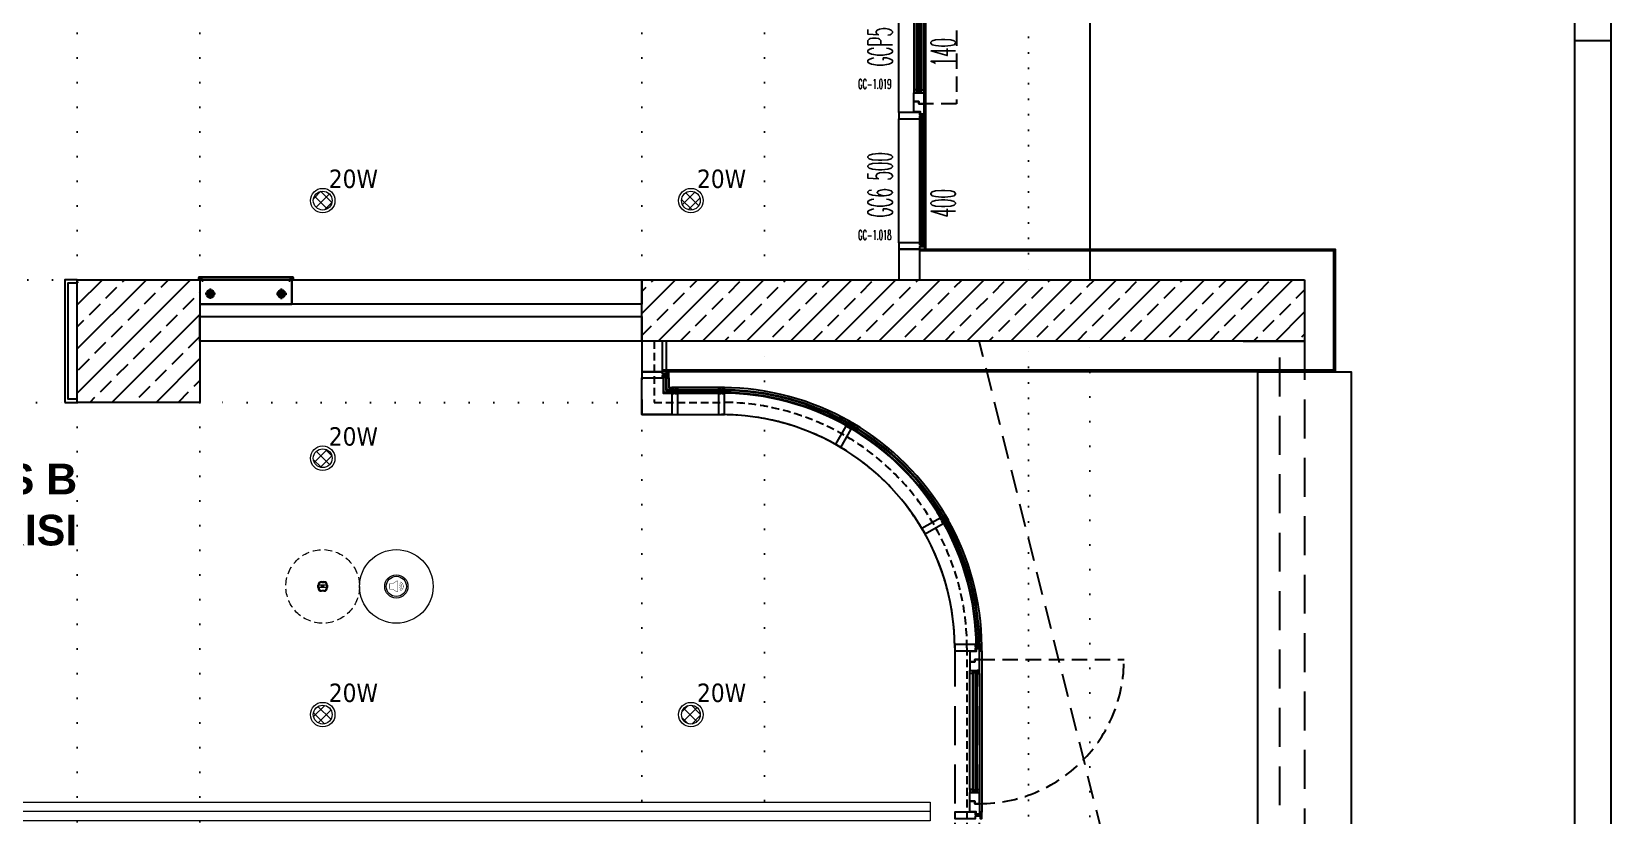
# Model space of a CAD drawing. Header units: centimetres. Extents: x 405564 to 502064, y 46284 to 60634.
# Drawn here: x 464713 to 465998, y 54096 to 54735 of the extents above; entities that cross this region are included whole.
import ezdxf
from ezdxf.xclip import XClip

# ---------------------------------------------------------------- set-up
doc = ezdxf.new("R2010")
doc.units = ezdxf.units.CM
doc.header["$XCLIPFRAME"] = 0
for name, pattern in [('( Hidden )', [0.375, 0.25, -0.125]), ('ACAD_ISO07W100', [3, 0, -3]), ('DOT', [0.25, 0, -0.25]), ('HIDDEN', [9.525, 6.35, -3.175])]:
    doc.linetypes.add(name, pattern=pattern)
doc.layers.get('0').update_dxf_attribs({"color": 8, "lineweight": 9})
doc.layers.add('0-KRCN-AYDINLATMA-130426', color=8, linetype='Continuous', lineweight=9)
doc.layers.add('0-KRCN-MİMARİ-220526', color=8, linetype='Continuous', lineweight=9)
for name, color, linetype in [('AS_DOS_TERAS_UST', 8, 'ACAD_ISO07W100'), ('AS_DUV_ALCIPAN_YANGINA-SUYA DAYANIMLI', 8, 'Continuous'), ('AS_DUV_CIMENTO ESASLI PANEL CEPHE KAPLAMASI', 8, 'Continuous'), ('AS_DUV_GAZBETON', 8, 'Continuous'), ('AS_GOR', 8, 'Continuous'), ('AS_GOR_UZAK2', 8, 'Continuous'), ('AS_KAPI_POZ', 8, 'Continuous'), ('AS_PRFL_ALU', 8, 'Continuous'), ('AS_PRFL_CAM', 8, 'Continuous'), ('AS_TA_BETONARME', 5, 'Continuous'), ('AS_TA_HIDDEN', 8, 'HIDDEN'), ('AS_TA_TARAMA', 8, 'Continuous'), ('AS_TEFR_MEK_YANGIN DOLAP TIP2 DEKORATIF', 8, 'Continuous'), ('AS_TES_SUZGEC', 171, 'Continuous'), ('AS_YAZI', 8, 'Continuous')]:
    doc.layers.add(name, color=color, linetype=linetype)
doc.styles.add('Kalin02', font='arialbd.ttf')
doc.styles.add('OLCU', font='romanstw.shx', dxfattribs={"width": 0.6})
doc.styles.add('TAHOMA', font='tahoma.ttf')
pattern_1 = [(225, (17560.68, -7819.299), (17.96051, -17.96051), []), (225, (17542.72, -7819.299), (17.96051, -17.96051), [12.7, -6.35])]

# ---------------------------------------------------------------- blocks, each defined once
blk = doc.blocks.new('ABB 6131-21-24-500')
at = {"layer": '0-KRCN-AYDINLATMA-130426'}
for p, q in [((-4, -1), (-4, 1)), ((3.2, 1), (-3.2, 1)), ((-3.2, -0.8), (-3.2, 0.8)), ((-1, 4), (1, 4)), ((-1, -0.9), (-1, 1)), ((-0.8, 3.2), (0.8, 3.2)), ((1, -0.9), (1, 1)), ((3.2, 0.8), (3.2, -0.8)), ((4, 1), (4, -1)), ((3.2, -0.9), (-3.2, -0.9)), ((1, -4), (-1, -4)), ((0.8, -3.2), (-0.8, -3.2))]:
    blk.add_line(p, q, dxfattribs=at)
at = {"layer": '0-KRCN-AYDINLATMA-130426', "linetype": 'HIDDEN'}
blk.add_circle((0, 0), 30, dxfattribs=at)
at = {"layer": '0-KRCN-AYDINLATMA-130426'}
for centre, radius in [((-0.5, 0), 0.0887), ((0, 0), 0.16), ((0.5, 0), 0.0887)]:
    blk.add_circle(centre, radius, dxfattribs=at)
for centre, radius, start, end in [((-1, 1), 3, 90, 180), ((-0.8, 0.8), 2.4, 90, 180), ((0.8, 0.8), 2.4, 0, 90), ((1, 1), 3, 0, 90), ((-1, -1), 3, 180, 270), ((-0.8, -0.8), 2.4, 180, 270), ((0.8, -0.8), 2.4, 270, 0), ((1, -1), 3, 270, 0)]:
    blk.add_arc(centre, radius, start, end, dxfattribs=at)
blk = doc.blocks.new('ASMA TAVA TİPİ HOPARLÖR')
at = {"layer": '0-KRCN-AYDINLATMA-130426', "const_width": 0.317}
blk.add_lwpolyline([(0.3, -4.4, 0.598176), (1.3, -3.9), (1.3, 3.9, 0.598176), (0.3, 4.4), (-2.7, 2.4, -0.147433), (-3, 2.3), (-5.1, 2.3, 0.414214), (-5.7, 1.7), (-5.7, -1.7, 0.414214), (-5.1, -2.3), (-3, -2.3, -0.147433), (-2.7, -2.4)], format="xyb", close=True, dxfattribs=at)
for points in [[(2.4, 1.3, -0.601398), (2.4, -1.3)], [(2.8, 2.5, -0.658812), (2.8, -2.5)], [(3.2, 3.7, -0.680488), (3.2, -3.7)]]:
    blk.add_lwpolyline(points, format="xyb", dxfattribs=at)
at = {"layer": '0-KRCN-AYDINLATMA-130426'}
blk.add_circle((0, 0), 30, dxfattribs=at)
at = {"layer": '0-KRCN-AYDINLATMA-130426', "ltscale": 0.1}
for radius in [9.5, 8.23]:
    blk.add_circle((0, 0), radius, dxfattribs=at)
blk = doc.blocks.new('20W SIVA ALTI LED DOWNLIGHT ARMATÜR')
at = {"layer": '0-KRCN-AYDINLATMA-130426'}
h = blk.add_hatch(dxfattribs=at)
h.set_pattern_fill('ANSI37', color=256, scale=2)
h.paths.add_polyline_path([(7.7, 0, 1), (-7.7, 0, 1)])
for radius in [10, 7.66]:
    blk.add_circle((0, 0), radius, dxfattribs=at)
at = {"layer": '0-KRCN-AYDINLATMA-130426', "insert": (5, 10), "char_height": 15, "attachment_point": 7, "style": 'TAHOMA'}
blk.add_mtext_dynamic_manual_height_columns('{\\fTahoma|b0|i0|c162|p34;20W}', width=15, gutter_width=12.5, heights=[0], dxfattribs=at)
blk = doc.blocks.new('G$C27E741DA')
at = {"layer": '0-KRCN-AYDINLATMA-130426'}
blk.add_line((27380.7, 6965), (24905.7, 6965), dxfattribs=at)
blk.add_lwpolyline([(24905.7, 6972.5), (27380.7, 6972.5), (27380.7, 6957.5), (24905.7, 6957.5)], close=True, dxfattribs=at)
for name, p in [('20W SIVA ALTI LED DOWNLIGHT ARMATÜR', (26885.7, 7463)), ('20W SIVA ALTI LED DOWNLIGHT ARMATÜR', (27185.7, 7463)), ('20W SIVA ALTI LED DOWNLIGHT ARMATÜR', (26885.7, 7253)), ('ABB 6131-21-24-500', (26885.7, 7148.5)), ('ASMA TAVA TİPİ HOPARLÖR', (26945.7, 7148.5)), ('20W SIVA ALTI LED DOWNLIGHT ARMATÜR', (26885.7, 7044)), ('20W SIVA ALTI LED DOWNLIGHT ARMATÜR', (27185.7, 7044))]:
    blk.add_blockref(name, p, dxfattribs=at)
blk = doc.blocks.new('OPK-site-surrounding-R01')
at = {"layer": 'AS_GOR'}
blk.add_lwpolyline([(22800, -4655), (22800, -2005), (22770, -2005), (22770, -4655)], close=True, dxfattribs=at)
blk.add_lwpolyline([(22770, -2055), (22800, -2055)], dxfattribs=at)
blk = doc.blocks.new('YANGIN DOLAP TIP2 75X100X20 PLAN')
blk.add_wipeout([(0, -22), (38.3, -22), (38.4, -22), (38.4, -21.9), (38.5, -21.9), (38.5, -21.8), (38.5, -20.2), (38.5, -20.1), (38.4, -20.1), (38.4, -20), (38.3, -20), (37.5, -20), (37.5, 0), (0, 0), (-37.5, 0), (-37.5, -20), (-38.3, -20), (-38.4, -20), (-38.4, -20.1), (-38.5, -20.1), (-38.5, -20.2), (-38.5, -21.8), (-38.5, -21.9), (-38.4, -21.9), (-38.4, -22), (-38.3, -22)])
for p, q in [((-24.8, -8.5), (-33.2, -8.5)), ((-29, -4.2), (-29, -12.8)), ((24.8, -8.5), (33.2, -8.5)), ((29, -4.3), (29, -12.8)), ((37.5, -20), (-37.5, -20))]:
    blk.add_line(p, q)
blk.add_lwpolyline([(37.5, 0), (-37.5, 0), (-37.5, -20), (-35.4, -20), (-35.4, -18.8), (-35.5, -18.8), (-35.5, -19.9), (-37.4, -19.9), (-37.4, -0.1), (37.4, -0.1), (37.4, -19.9), (35.5, -19.9), (35.5, -18.8), (35.4, -18.8), (35.4, -20), (37.5, -20)], close=True)
blk.add_lwpolyline([(-37.5, -20), (-38.3, -20, 0.414214), (-38.5, -20.2), (-38.5, -21.8, 0.414214), (-38.3, -22), (38.3, -22, 0.414214), (38.5, -21.8), (38.5, -20.2, 0.414214), (38.3, -20), (37.5, -20), (37.5, -20.1), (38.3, -20.1, -0.414214), (38.4, -20.2), (38.4, -21.8, -0.414214), (38.3, -21.9), (-38.3, -21.9, -0.414214), (-38.4, -21.8), (-38.4, -20.2, -0.414214), (-38.3, -20.1), (-37.5, -20.1)], format="xyb", close=True)
for centre, radius in [((-29, -8.5), 3.15), ((-29, -8.5), 1.85), ((29, -8.5), 3.15), ((29, -8.5), 1.85)]:
    blk.add_circle(centre, radius)
blk = doc.blocks.new('GC 500x442.5')
at = {"layer": 'AS_GOR_UZAK2'}
for points in [[(0, 368.8), (0, 470)], [(17, 368.8), (17, 470)], [(20.8, 368.8), (20.8, 470)], [(22, 368.8), (22, 470)], [(0, 363.8), (0, 252.5)], [(22, 363.8), (22, 252.5)], [(0, 136.2), (0, 247.5)], [(22, 136.2), (22, 247.5)], [(0, 30), (0, 131.2)], [(17, 30), (17, 131.2)], [(22, 30), (22, 131.2)]]:
    blk.add_lwpolyline(points, dxfattribs=at)
at = {"layer": 'AS_GOR_UZAK2', "linetype": '( Hidden )', "ltscale": 50}
for points in [[(20.3, 259.5), (47, 259.5), (47, 356.8), (20.3, 356.8)], [(20.3, 240.5), (47, 240.5), (47, 143.2), (20.3, 143.2)]]:
    blk.add_lwpolyline(points, dxfattribs=at)
at = {"layer": 'AS_PRFL_ALU'}
for points in [[(17, 475), (17, 500), (0, 500), (0, 475)], [(17, 472), (17, 470), (0, 470), (0, 475), (17, 475), (17, 473), (20.8, 473), (20.8, 475), (22, 475), (22, 470), (20.8, 470), (20.8, 472)], [(19.7, 471.3), (18.1, 471.3), (18.1, 470.4), (19.7, 470.4)], [(17, 365.8), (17, 363.8), (0, 363.8), (0, 368.8), (17, 368.8), (17, 366.8), (20.8, 366.8), (20.8, 368.8), (22, 368.8), (22, 363.8), (20.8, 363.8), (20.8, 365.8)], [(20.3, 365.2), (17.5, 365.2), (17.5, 363.2), (12.3, 363.2), (12.3, 354.8), (16.3, 354.8), (16.3, 356.8), (20.3, 356.8)], [(19.7, 367.4), (18.1, 367.4), (18.1, 368.3), (19.7, 368.3)], [(20.3, 356.8), (16.3, 356.8), (16.3, 354.8), (12.3, 354.8), (12.3, 347.8), (20.3, 347.8)], [(12.3, 347.8), (14.4, 347.8), (14.4, 345.2), (12.3, 345.2)], [(15.5, 347.2), (17.1, 347.2), (17.1, 345.6), (15.5, 345.6)], [(20.3, 347.8), (18.2, 347.8), (18.2, 345.2), (20.3, 345.2)], [(12.3, 268.5), (14.4, 268.5), (14.4, 271), (12.3, 271)], [(15.5, 269), (17.1, 269), (17.1, 270.6), (15.5, 270.6)], [(20.3, 268.5), (18.2, 268.5), (18.2, 271), (20.3, 271)], [(20.3, 259.5), (16.3, 259.5), (16.3, 261.5), (12.3, 261.5), (12.3, 268.5), (20.3, 268.5)], [(17, 249.5), (17, 247.5), (0, 247.5), (0, 252.5), (17, 252.5), (17, 250.5), (20.8, 250.5), (20.8, 252.5), (22, 252.5), (22, 247.5), (20.8, 247.5), (20.8, 249.5)], [(20.3, 240.5), (16.3, 240.5), (16.3, 238.5), (12.3, 238.5), (12.3, 231.5), (20.3, 231.5)], [(12.3, 231.5), (14.4, 231.5), (14.4, 229), (12.3, 229)], [(20.3, 231.5), (18.2, 231.5), (18.2, 229), (20.3, 229)], [(15.5, 231), (17.1, 231), (17.1, 229.4), (15.5, 229.4)], [(12.3, 152.2), (14.4, 152.2), (14.4, 154.8), (12.3, 154.8)], [(15.5, 152.8), (17.1, 152.8), (17.1, 154.4), (15.5, 154.4)], [(20.3, 152.2), (18.2, 152.2), (18.2, 154.8), (20.3, 154.8)], [(20.3, 143.2), (16.3, 143.2), (16.3, 145.2), (12.3, 145.2), (12.3, 152.2), (20.3, 152.2)], [(20.3, 134.8), (17.5, 134.8), (17.5, 136.8), (12.3, 136.8), (12.3, 145.2), (16.3, 145.2), (16.3, 143.2), (20.3, 143.2)], [(17, 134.2), (17, 136.2), (0, 136.2), (0, 131.2), (17, 131.2), (17, 133.2), (20.8, 133.2), (20.8, 131.2), (22, 131.2), (22, 136.2), (20.8, 136.2), (20.8, 134.2)], [(19.7, 132.6), (18.1, 132.6), (18.1, 131.7), (19.7, 131.7)], [(17, 28), (17, 30), (0, 30), (0, 25), (17, 25), (17, 27), (20.8, 27), (20.8, 25), (22, 25), (22, 30), (20.8, 30), (20.8, 28)], [(19.7, 28.7), (18.1, 28.7), (18.1, 29.6), (19.7, 29.6)], [(17, 0), (17, 25), (0, 25), (0, 0)]]:
    blk.add_lwpolyline(points, close=True, dxfattribs=at)
for points in [[(12.3, 271), (12.3, 345.2)], [(14.4, 345.2), (14.4, 271)], [(18.2, 271), (18.2, 345.2)], [(20.3, 345.2), (20.3, 271)], [(20.3, 252.5), (20.3, 251), (17.5, 251), (17.5, 253), (12.3, 253), (12.3, 261.5), (16.3, 261.5), (16.3, 259.5), (20.3, 259.5), (20.3, 252.5)], [(20.3, 247.5), (20.3, 249), (17.5, 249), (17.5, 247), (12.3, 247), (12.3, 238.5), (16.3, 238.5), (16.3, 240.5), (20.3, 240.5), (20.3, 247.5)], [(12.3, 229), (12.3, 154.8)], [(14.4, 154.8), (14.4, 229)], [(18.2, 229), (18.2, 154.8)], [(20.3, 154.8), (20.3, 229)]]:
    blk.add_lwpolyline(points, dxfattribs=at)
at = {"layer": 'AS_PRFL_CAM'}
for points in [[(18.1, 471.3), (18.1, 367.4), (17.5, 367.4), (17.5, 471.3)], [(20.3, 471.3), (20.3, 367.4), (19.7, 367.4), (19.7, 471.3)], [(14.9, 269), (15.5, 269), (15.5, 347.2), (14.9, 347.2)], [(17.1, 269), (17.7, 269), (17.7, 347.2), (17.1, 347.2)], [(14.9, 231), (15.5, 231), (15.5, 152.8), (14.9, 152.8)], [(17.1, 231), (17.7, 231), (17.7, 152.8), (17.1, 152.8)], [(18.1, 132.6), (18.1, 28.7), (17.5, 28.7), (17.5, 132.6)], [(20.3, 132.6), (20.3, 28.7), (19.7, 28.7), (19.7, 132.6)]]:
    blk.add_lwpolyline(points, close=True, dxfattribs=at)
at = {"layer": 'AS_KAPI_POZ', "char_height": 20, "attachment_point": 7, "rotation": 90, "style": 'OLCU'}
for s, insert, width in [('{\\Fromanstw|c162;\\W0.45;GCP5 116.3}', (-5.3, 314), 112.709), ('{\\Fromanstw|c162;\\W0.45;140}', (46.1, 314), 99.065), ('{\\Fromanstw|c162;\\W0.45;GCP5 116.3}', (-5.3, 173.8), 112.709), ('{\\Fromanstw|c162;\\W0.45;140}', (46.1, 173.8), 99.065), ('{\\Fromanstw|c162;\\W0.45;GC6 500}', (-5.3, 50.7), 99.065), ('{\\Fromanstw|c162;\\W0.45;400}', (46.1, 50.7), 99.065)]:
    blk.add_mtext(s, dxfattribs=dict(at, insert=insert, width=width))
at = {"layer": 'AS_KAPI_POZ', "char_height": 8, "width": 99.065, "attachment_point": 3, "style": 'OLCU'}
for s, insert in [('{\\Fromanstw|c162;\\W0.45;GC-1.020}', (-6.1, 303.7)), ('{\\Fromanstw|c162;\\W0.45;GC-1.019}', (-6.1, 163.5)), ('{\\Fromanstw|c162;\\W0.45;GC-1.018}', (-6.1, 40.4))]:
    blk.add_mtext(s, dxfattribs=dict(at, insert=insert))
blk = doc.blocks.new('A$C6A10300A')
at = {"layer": 'AS_TA_TARAMA'}
h = blk.add_hatch(dxfattribs=at)
h.set_pattern_fill('ANSI33', color=256, scale=4, angle=180)
h.set_pattern_definition(pattern_1)
h.paths.add_polyline_path([(27685.68, -6101.45), (27685.68, -6151.45), (27145.68, -6151.45), (27145.68, -6101.45)])
at = {"layer": 'AS_DOS_TERAS_UST', "linetype": 'DOT', "ltscale": 80}
for p, q in [((26685.68, -6101.45), (26685.68, -5601.45)), ((27145.68, -6101.45), (27145.68, -5601.45)), ((27245.68, -6101.45), (27245.68, -5601.45)), ((26685.68, -6101.45), (26310.68, -6101.45)), ((27245.68, -6626.45), (27245.68, -6151.45)), ((27510.68, -7101.45), (27510.68, -6151.45)), ((26310.68, -6201.45), (26685.68, -6201.45)), ((26685.68, -6201.45), (26685.68, -6626.45)), ((27145.68, -6201.45), (26785.68, -6201.45)), ((26785.68, -6201.45), (26785.68, -6626.45)), ((27145.68, -6626.45), (27145.68, -6201.45))]:
    blk.add_line(p, q, dxfattribs=at)
at = {"layer": 'AS_DOS_TERAS_UST', "linetype": 'DOT', "ltscale": 50}
for points in [[(27460.68, -5601.45), (27460.68, -6101.45)], [(27510.68, -5601.45), (27510.68, -6101.45)], [(27460.68, -6626.45), (27460.68, -6151.45)]]:
    blk.add_lwpolyline(points, dxfattribs=at)
at = {"layer": 'AS_DUV_ALCIPAN_YANGINA-SUYA DAYANIMLI'}
blk.add_lwpolyline([(26675.68, -6201.45), (26685.68, -6201.45), (26685.68, -6198.95), (26678.18, -6198.95), (26678.18, -6103.95), (26685.68, -6103.95), (26685.68, -6101.45), (26675.68, -6101.45)], close=True, dxfattribs=at)
at = {"layer": 'AS_DUV_CIMENTO ESASLI PANEL CEPHE KAPLAMASI'}
for points in [[(27372.18, -6076.45), (27710.68, -6076.45), (27710.68, -6176.45), (27162.68, -6176.45)], [(27372.18, -6077.7), (27709.43, -6077.7), (27709.43, -6175.2), (27162.68, -6175.2)]]:
    blk.add_lwpolyline(points, dxfattribs=at)
at = {"layer": 'AS_DUV_GAZBETON'}
blk.add_lwpolyline([(26785.68, -6131.45), (27145.68, -6131.45), (27145.68, -6151.45), (26785.68, -6151.45)], close=True, dxfattribs=at)
at = {"layer": 'AS_GOR'}
blk.add_lwpolyline([(27510.68, -5601.45), (27510.68, -6101.45)], dxfattribs=at)
at = {"layer": 'AS_GOR_UZAK2'}
for points in [[(27170.18, -6211.45), (27145.68, -6211.45), (27145.68, -6181.45)], [(27167.68, -6181.45), (27167.68, -6189.45), (27170.18, -6189.45)], [(27208.18, -6189.45), (27175.18, -6189.45)], [(27175.18, -6211.45), (27208.18, -6211.45)], [(27422.68, -6403.95), (27422.68, -6535.62)]]:
    blk.add_lwpolyline(points, dxfattribs=at)
blk.add_lwpolyline([(27723.68, -7076.45), (27647.68, -7076.45), (27647.68, -6176.45), (27723.68, -6176.45)], close=True, dxfattribs=at)
at = {"layer": 'AS_GOR_UZAK2', "linetype": '( Hidden )', "ltscale": 50}
blk.add_lwpolyline([(27420.98, -6410.95), (27538.65, -6410.95, -0.4142136), (27420.98, -6528.62)], format="xyb", dxfattribs=at)
at = {"layer": 'AS_GOR_UZAK2'}
for radius, start, end in [(212, 60.32693, 89.67307), (190, 60.32693, 89.67307), (212, 30.32693, 59.67307), (190, 30.32693, 59.67307), (212, 0.32693, 29.67307), (190, 0.32693, 29.67307)]:
    blk.add_arc((27210.68, -6401.45), radius, start, end, dxfattribs=at)
at = {"layer": 'AS_PRFL_ALU', "linetype": 'HIDDEN'}
blk.add_lwpolyline([(27155.68, -6151.45), (27155.68, -6201.45), (27210.68, -6201.45, -0.4142136), (27410.68, -6401.45), (27410.68, -8041.45, -0.4142136), (27210.68, -8241.45), (25210.68, -8241.45, -0.4142136), (25010.68, -8041.45), (25010.68, -7931.45), (24985.68, -7931.45)], format="xyb", dxfattribs=at)
at = {"layer": 'AS_PRFL_ALU'}
for points in [[(27145.68, -6176.45), (27162.68, -6176.45), (27162.68, -6151.45), (27145.68, -6151.45)], [(27162.68, -6178.45), (27162.68, -6176.45), (27145.68, -6176.45), (27145.68, -6181.45), (27162.68, -6181.45), (27162.68, -6179.45), (27166.48, -6179.45), (27166.48, -6181.45), (27167.68, -6181.45), (27167.68, -6176.45), (27166.48, -6176.45), (27166.48, -6178.45)], [(27171.48, -6193.95), (27171.48, -6193.35), (27163.78, -6193.35), (27163.78, -6180.15), (27163.18, -6180.15), (27163.18, -6193.95)], [(27165.38, -6180.15), (27163.78, -6180.15), (27163.78, -6181.05), (27165.38, -6181.05)], [(27165.38, -6191.75), (27171.48, -6191.75), (27171.48, -6191.15), (27165.98, -6191.15), (27165.98, -6180.15), (27165.38, -6180.15)], [(27172.18, -6194.45), (27170.18, -6194.45), (27170.18, -6211.45), (27175.18, -6211.45), (27175.18, -6194.45), (27173.18, -6194.45), (27173.18, -6190.65), (27175.18, -6190.65), (27175.18, -6189.45), (27170.18, -6189.45), (27170.18, -6190.65), (27172.18, -6190.65)], [(27171.48, -6191.75), (27171.48, -6193.35), (27170.58, -6193.35), (27170.58, -6191.75)], [(27173.88, -6191.75), (27173.88, -6193.35), (27174.78, -6193.35), (27174.78, -6191.75)], [(27210.18, -6194.45), (27208.18, -6194.45), (27208.18, -6211.45), (27213.18, -6211.45), (27213.18, -6194.45), (27211.18, -6194.45), (27211.18, -6190.65), (27213.18, -6190.65), (27213.18, -6189.45), (27208.18, -6189.45), (27208.18, -6190.65), (27210.18, -6190.65)], [(27209.48, -6191.75), (27209.48, -6193.35), (27208.58, -6193.35), (27208.58, -6191.75)], [(27211.88, -6191.75), (27211.88, -6193.35), (27212.78, -6193.35), (27212.78, -6191.75)], [(27313.75, -6221.94), (27312.01, -6220.94), (27303.51, -6235.66), (27307.84, -6238.16), (27316.34, -6223.44), (27314.61, -6222.44), (27316.51, -6219.15), (27318.24, -6220.15), (27318.84, -6219.11), (27314.51, -6216.61), (27313.91, -6217.65), (27315.65, -6218.65)], [(27314.49, -6219.25), (27313.69, -6220.63), (27312.91, -6220.18), (27313.71, -6218.8)], [(27316.57, -6220.45), (27315.77, -6221.83), (27316.55, -6222.28), (27317.35, -6220.9)], [(27389.7, -6297.52), (27388.7, -6295.79), (27373.97, -6304.29), (27376.47, -6308.62), (27391.2, -6300.12), (27390.2, -6298.39), (27393.49, -6296.49), (27394.49, -6298.22), (27395.53, -6297.62), (27393.03, -6293.29), (27391.99, -6293.89), (27392.99, -6295.62)], [(27391.69, -6295.56), (27390.3, -6296.36), (27389.85, -6295.58), (27391.24, -6294.78)], [(27392.89, -6297.64), (27391.5, -6298.44), (27391.95, -6299.22), (27393.34, -6298.42)], [(27417.68, -6400.95), (27417.68, -6398.95), (27400.68, -6398.95), (27400.68, -6403.95), (27417.68, -6403.95), (27417.68, -6401.95), (27421.48, -6401.95), (27421.48, -6403.95), (27422.68, -6403.95), (27422.68, -6398.95), (27421.48, -6398.95), (27421.48, -6400.95)], [(27420.98, -6402.45), (27418.18, -6402.45), (27418.18, -6404.45), (27412.98, -6404.45), (27412.98, -6412.95), (27416.98, -6412.95), (27416.98, -6410.95), (27420.98, -6410.95)], [(27420.38, -6400.25), (27418.78, -6400.25), (27418.78, -6399.35), (27420.38, -6399.35)], [(27420.98, -6410.95), (27416.98, -6410.95), (27416.98, -6412.95), (27412.98, -6412.95), (27412.98, -6419.95), (27420.98, -6419.95)], [(27412.98, -6419.95), (27415.08, -6419.95), (27415.08, -6422.45), (27412.98, -6422.45)], [(27416.18, -6420.45), (27417.78, -6420.45), (27417.78, -6422.05), (27416.18, -6422.05)], [(27420.98, -6419.95), (27418.88, -6419.95), (27418.88, -6422.45), (27420.98, -6422.45)], [(27412.98, -6519.62), (27415.08, -6519.62), (27415.08, -6517.12), (27412.98, -6517.12)], [(27416.18, -6519.12), (27417.78, -6519.12), (27417.78, -6517.52), (27416.18, -6517.52)], [(27420.98, -6519.62), (27418.88, -6519.62), (27418.88, -6517.12), (27420.98, -6517.12)], [(27420.98, -6528.62), (27416.98, -6528.62), (27416.98, -6526.62), (27412.98, -6526.62), (27412.98, -6519.62), (27420.98, -6519.62)], [(27417.68, -6537.62), (27417.68, -6535.62), (27400.68, -6535.62), (27400.68, -6540.62), (27417.68, -6540.62), (27417.68, -6538.62), (27421.48, -6538.62), (27421.48, -6540.62), (27422.68, -6540.62), (27422.68, -6535.62), (27421.48, -6535.62), (27421.48, -6537.62)]]:
    blk.add_lwpolyline(points, close=True, dxfattribs=at)
for points in [[(27412.98, -6517.12), (27412.98, -6422.45)], [(27415.08, -6422.45), (27415.08, -6517.12)], [(27418.88, -6517.12), (27418.88, -6422.45)], [(27420.98, -6422.45), (27420.98, -6517.12)], [(27420.98, -6535.62), (27420.98, -6537.12), (27418.18, -6537.12), (27418.18, -6535.12), (27412.98, -6535.12), (27412.98, -6526.62), (27416.98, -6526.62), (27416.98, -6528.62), (27420.98, -6528.62), (27420.98, -6535.62)]]:
    blk.add_lwpolyline(points, dxfattribs=at)
at = {"layer": 'AS_PRFL_CAM'}
for points in [[(27209.48, -6191.15), (27173.88, -6191.15), (27173.88, -6191.75), (27209.48, -6191.75)], [(27209.48, -6193.35), (27173.88, -6193.35), (27173.88, -6193.95), (27209.48, -6193.95)], [(27415.58, -6519.12), (27416.18, -6519.12), (27416.18, -6420.45), (27415.58, -6420.45)], [(27417.78, -6519.12), (27418.38, -6519.12), (27418.38, -6420.45), (27417.78, -6420.45)]]:
    blk.add_lwpolyline(points, close=True, dxfattribs=at)
for radius, start, end in [(210.3, 60.32693, 89.67307), (209.7, 60.32787, 89.67213), (208.1, 60.33039, 89.66961), (207.5, 60.33135, 89.66865), (207.5, 30.33135, 59.66865), (208.1, 30.33039, 59.66961), (209.7, 30.32787, 59.67213), (210.3, 30.32693, 59.67307), (207.5, 0.33135, 29.66865), (208.1, 0.33039, 29.66961), (209.7, 0.32787, 29.67213), (210.3, 0.32693, 29.67307)]:
    blk.add_arc((27210.68, -6401.45), radius, start, end, dxfattribs=at)
at = {"layer": 'AS_TA_BETONARME'}
for p, q in [((27145.68, -6151.45), (27145.68, -6101.45)), ((27145.68, -6101.45), (27685.68, -6101.45)), ((27685.68, -6101.45), (27685.68, -6151.45)), ((27685.68, -6151.45), (27145.68, -6151.45)), ((27635.68, -6151.45), (27685.68, -6151.45))]:
    blk.add_line(p, q, dxfattribs=at)
at = {"layer": 'AS_TA_HIDDEN', "ltscale": 5}
for points in [[(27145.68, -6151.45), (27145.68, -6211.45), (27210.68, -6211.45, -0.4142136), (27400.68, -6401.45), (27400.68, -8041.45, -0.4142136), (27210.68, -8231.45), (25210.68, -8231.45, -0.4142136), (25020.68, -8041.45), (25020.68, -7921.45), (24985.68, -7921.45)], [(27165.68, -6151.45), (27165.68, -6191.45), (27210.68, -6191.45, -0.4142136), (27420.68, -6401.45), (27420.68, -8041.45, -0.4142136), (27210.68, -8251.45), (25210.68, -8251.45, -0.4142136), (25000.68, -8041.45), (25000.68, -7941.45), (24985.68, -7941.45)]]:
    blk.add_lwpolyline(points, format="xyb", dxfattribs=at)
blk.add_lwpolyline([(27685.68, -7101.45), (27665.68, -7101.45), (27665.68, -6151.45), (27685.68, -6151.45)], close=True, dxfattribs=at)
at = {"layer": 'AS_TES_SUZGEC', "linetype": 'HIDDEN', "ltscale": 3}
blk.add_lwpolyline([(27420.68, -7941.45), (27645.18, -7051.45), (27420.68, -6151.45)], dxfattribs=at)
ref = blk.add_blockref('OPK-site-surrounding-R01', (5135.68, -3851.45))
XClip(ref).set_block_clipping_path([(-5135.679684336, -9648.5463532069), (26364.320315664, 3851.4536467931)])
at = {"layer": 'AS_PRFL_ALU'}
blk.add_blockref('GC 500x442.5', (27355.18, -6101.45), dxfattribs=at)
at = {"layer": 'AS_YAZI', "insert": (26685.68, -6251.45), "char_height": 25, "attachment_point": 3, "style": 'Kalin02'}
blk.add_mtext_dynamic_manual_height_columns('ACIK OFIS B\\P56 KISI', width=517.0646, gutter_width=375, heights=[194.58], dxfattribs=at)
at = {"layer": 'AS_TEFR_MEK_YANGIN DOLAP TIP2 DEKORATIF', "rotation": 180}
blk.add_blockref('YANGIN DOLAP TIP2 75X100X20 PLAN', (26823.18, -6121.45), dxfattribs=at)
at = {"layer": 'AS_TA_TARAMA'}
h = blk.add_hatch(dxfattribs=at)
h.set_pattern_fill('ANSI33', color=256, scale=4, angle=180)
h.set_pattern_definition(pattern_1)
h.paths.add_polyline_path([(26685.68, -6101.45), (26785.68, -6101.45), (26785.68, -6201.45), (26685.68, -6201.45)])
at = {"layer": 'AS_DOS_TERAS_UST', "linetype": 'DOT', "ltscale": 80}
for q in [(26785.68, -5601.45), (27145.68, -6101.45)]:
    blk.add_line((26785.68, -6101.45), q, dxfattribs=at)
at = {"layer": 'AS_DUV_GAZBETON'}
blk.add_lwpolyline([(26860.68, -6101.45), (27145.68, -6101.45), (27145.68, -6121.45), (26860.68, -6121.45)], close=True, dxfattribs=at)
at = {"layer": 'AS_TA_BETONARME'}
blk.add_lwpolyline([(26685.68, -6101.45), (26785.68, -6101.45), (26785.68, -6201.45), (26685.68, -6201.45)], close=True, dxfattribs=at)

msp = doc.modelspace()

# ---------------------------------------------------------------- block references
at = {"layer": '0-KRCN-AYDINLATMA-130426'}
msp.add_blockref('G$C27E741DA', (438064.1, 47134), dxfattribs=at)

# ---------------------------------------------------------------- next in the draw order: block references
at = {"layer": '0-KRCN-MİMARİ-220526'}
msp.add_blockref('A$C6A10300A', (438064.1, 60634), dxfattribs=at)

doc.saveas('drawing.dxf')
